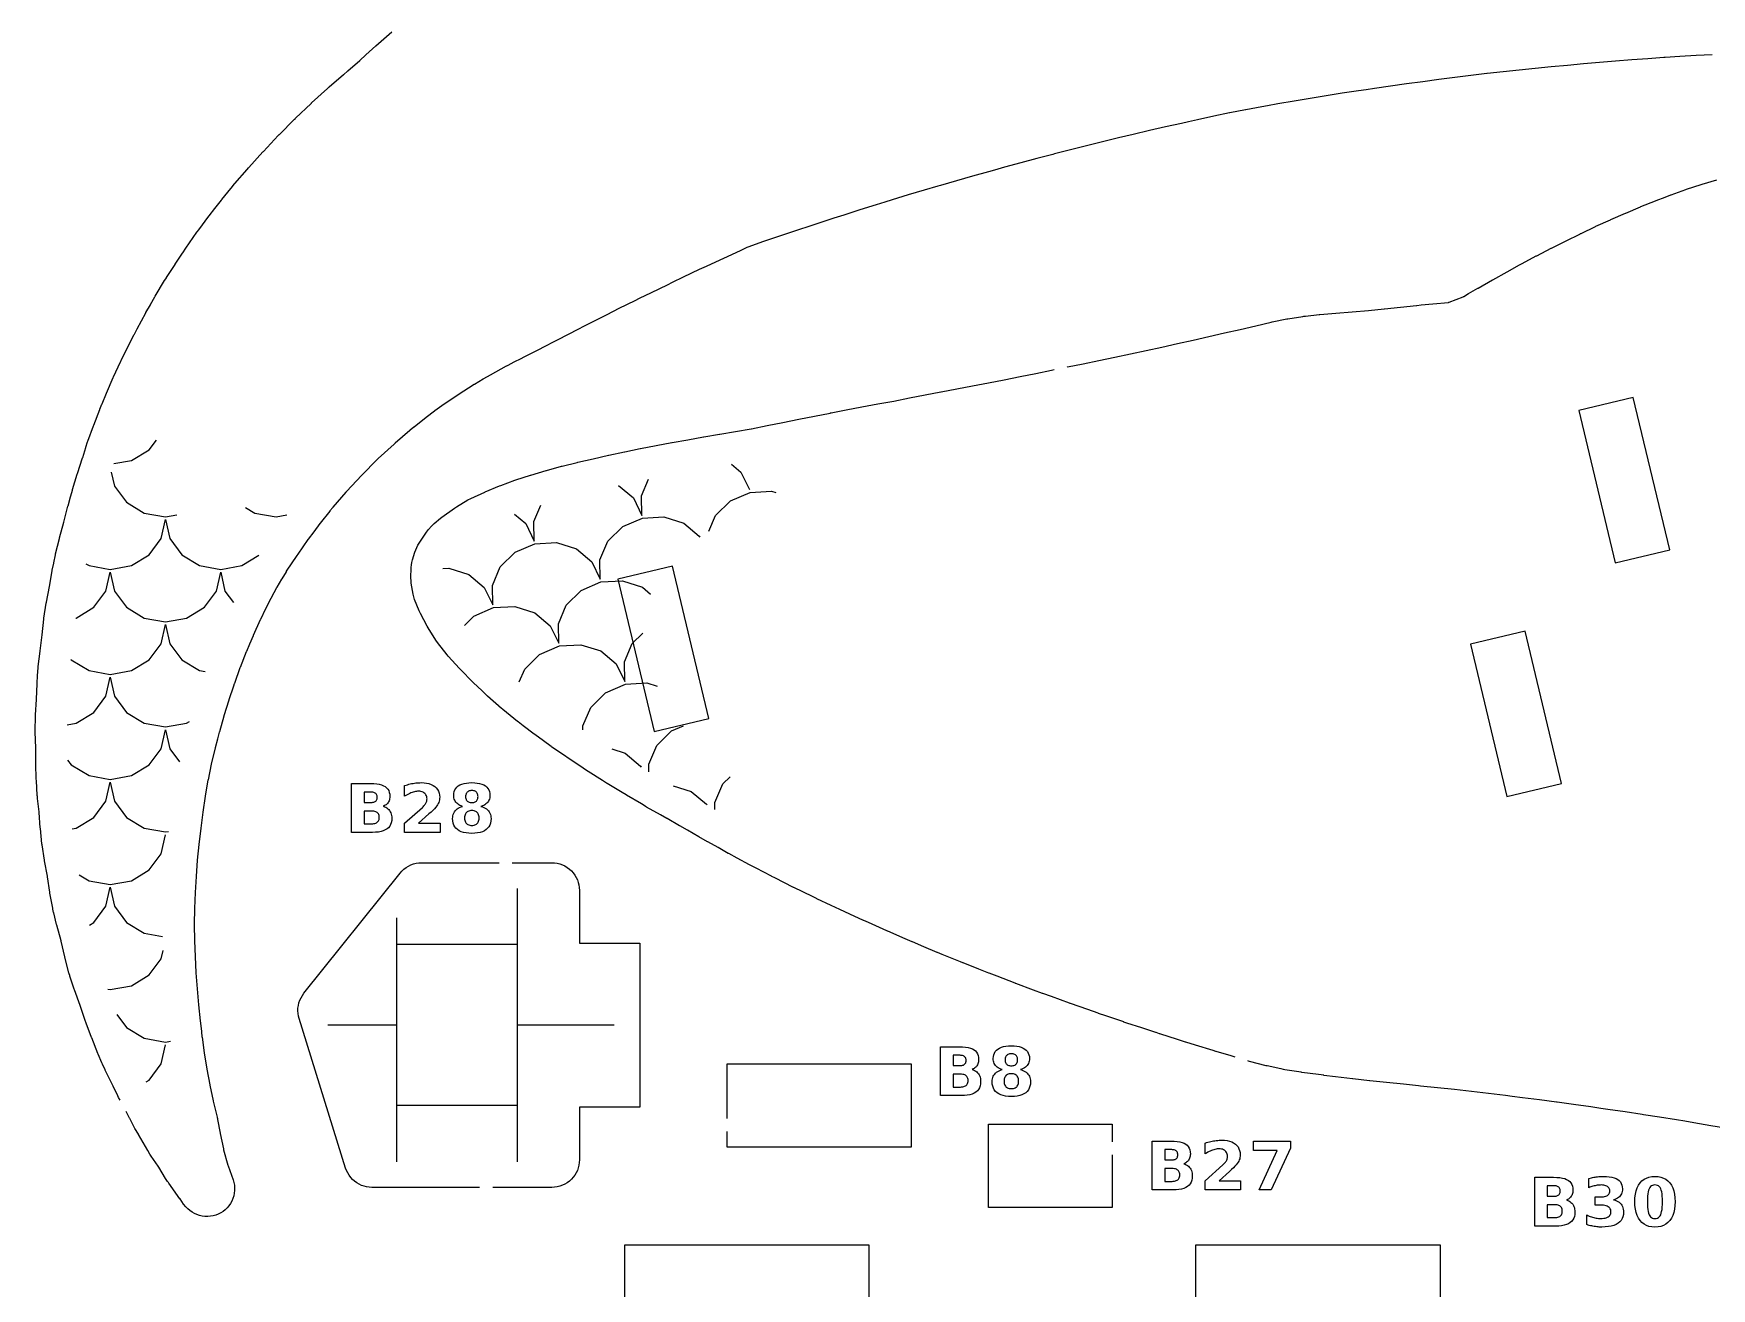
# Model space of a CAD drawing. Header units: millimetres. Extents: x 8 to 297, y 5 to 291.
# Drawn here: x 8.9 to 92.4, y 84.9 to 147.3 of the extents above; entities that cross this region are included whole.
import ezdxf

# ---------------------------------------------------------------- set-up
doc = ezdxf.new("R2010")
doc.units = ezdxf.units.MM
for name, color, linetype in [('CUT', 1, 'CONTINUOUS'), ('ENGRAVE', 5, 'CONTINUOUS'), ('SCORE', 7, 'CONTINUOUS')]:
    doc.layers.add(name, color=color, linetype=linetype)

msp = doc.modelspace()

# ---------------------------------------------------------------- linework, layer by layer
at = {"layer": 'CUT', "color": 1}
for points in [[(13.2284, 94.2706), (13.1568, 94.3962), (13.1132, 94.4792), (12.8807, 94.9629), (12.4886, 95.7629), (12.4844, 95.7716), (12.3469, 96.0572), (12.3179, 96.122), (12.1356, 96.5587), (12.1249, 96.5851), (11.8184, 97.3659), (11.8129, 97.3801), (11.5388, 98.1027), (11.5209, 98.1526), (11.5145, 98.1717), (11.241, 98.9706), (11.2378, 98.9797), (10.957, 99.7596), (10.9459, 99.7915), (10.7348, 100.4281), (10.7227, 100.4663), (10.6962, 100.555), (10.6823, 100.6051), (10.4858, 101.3697), (10.4797, 101.3944), (10.2954, 102.1724), (10.2908, 102.1907), (10.0813, 102.9672), (10.0741, 102.9953), (9.9303, 103.5785), (9.924, 103.6053), (9.8894, 103.7591), (9.8788, 103.8111), (9.7407, 104.5637), (9.7327, 104.6121), (9.6214, 105.3757), (9.6174, 105.3996), (9.4745, 106.1658), (9.4671, 106.2093), (9.3525, 106.9604), (9.3447, 107.0205), (9.2647, 107.7727), (9.261, 107.8137), (9.203, 108.5815), (9.2009, 108.6044), (9.1261, 109.2642), (9.1248, 109.2757), (9.1154, 109.3662), (9.1108, 109.4214), (9.0637, 110.1693), (9.0614, 110.2244), (9.0448, 110.9965), (9.0447, 111.0005), (9.03, 111.795), (9.0115, 112.5717), (9.0114, 112.628), (9.025, 113.3728), (9.0275, 113.4332), (9.0759, 114.1935), (9.0768, 114.2136), (9.1004, 114.9796), (9.1028, 115.0277), (9.125, 115.3605), (9.1253, 115.3646), (9.1543, 115.7785), (9.1594, 115.835), (9.2459, 116.6018), (9.2476, 116.6158), (9.3451, 117.4057), (9.3458, 117.4119), (9.4331, 118.1828), (9.4403, 118.2369), (9.5568, 118.9898), (9.5647, 119.0356), (9.7121, 119.8089), (9.7138, 119.8181), (9.8502, 120.5981), (9.856, 120.6294), (9.9258, 120.979), (9.9272, 120.9863), (10.0095, 121.3872), (10.023, 121.446), (10.2159, 122.2095), (10.2208, 122.2283), (10.4319, 123.015), (10.4339, 123.0229), (10.6326, 123.8049), (10.6402, 123.8336), (10.7268, 124.1453), (10.7288, 124.1523), (10.8585, 124.6096), (10.8653, 124.6326), (11.1004, 125.4079), (11.1097, 125.4372), (11.3666, 126.219), (11.3691, 126.2269), (11.5271, 126.7304), (11.53, 126.7396), (11.6148, 127.0033), (11.6289, 127.0447), (11.9021, 127.8073), (11.9163, 127.8452), (12.2216, 128.6225), (12.2257, 128.6329), (12.3269, 128.8844), (12.3344, 128.9026), (12.5537, 129.4251), (12.5572, 129.4334), (12.8914, 130.2147), (12.9052, 130.2459), (13.1304, 130.7375), (13.1334, 130.7438), (13.2597, 131.0158), (13.2757, 131.0491), (13.664, 131.8277), (13.6701, 131.8399), (13.9296, 132.3473), (13.9374, 132.3622), (14.0793, 132.6314), (14.0834, 132.639), (14.5037, 133.4238), (14.5172, 133.4483), (14.7329, 133.8314), (14.7366, 133.8381), (14.9565, 134.2235), (14.9734, 134.2523), (15.4438, 135.031), (15.4538, 135.0474), (15.5309, 135.1709), (15.5427, 135.1895), (15.9604, 135.8352), (15.9681, 135.8469), (16.333, 136.3982), (16.3426, 136.4125), (16.4947, 136.636), (16.5037, 136.6491), (17.05, 137.4315), (17.0672, 137.4555), (17.1372, 137.5512), (17.1421, 137.5579), (17.6435, 138.2345), (17.6596, 138.2558), (17.9382, 138.6165), (17.9434, 138.6232), (18.267, 139.0366), (18.2831, 139.0568), (18.7392, 139.6169), (18.7448, 139.6238), (18.9197, 139.8357), (18.9411, 139.8609), (19.5406, 140.5518), (19.5465, 140.5586), (19.6216, 140.644), (19.632, 140.6557), (20.3343, 141.4355), (20.3557, 141.4586), (21.0964, 142.2431), (21.1133, 142.2607), (21.1432, 142.2912), (21.1501, 142.2982), (21.8922, 143.045), (21.9089, 143.0615), (21.9444, 143.096), (21.9515, 143.1028), (22.7284, 143.8468), (22.7449, 143.8623), (22.7457, 143.863), (22.7528, 143.8696), (23.5382, 144.5861), (23.5622, 144.6075), (23.6142, 144.6526), (23.6239, 144.661), (24.3454, 145.2761), (24.3559, 145.2853), (24.5442, 145.4533), (24.5504, 145.4588), (25.1463, 145.9843), (25.4494, 146.2558), (25.9465, 146.7014), (25.9538, 146.7078), (26.348, 147.0561), (26.7469, 147.4087)], [(92.4062, 146.2626), (91.6075, 146.2201), (90.809, 146.1735), (90.0672, 146.1252), (90.0086, 146.1213), (89.2078, 146.0648), (88.4081, 146.0053), (87.6084, 145.9428), (86.8091, 145.8773), (86.0097, 145.8084), (85.2093, 145.7356), (84.4096, 145.6598), (83.6098, 145.5811), (82.8103, 145.4995), (82.0121, 145.4147), (81.2187, 145.3256), (81.2052, 145.3241), (80.4116, 145.2288), (79.6118, 145.1296), (78.812, 145.0274), (78.0123, 144.9222), (77.2128, 144.814), (76.4137, 144.7026), (75.6131, 144.587), (75.1995, 144.5258), (74.8133, 144.4687), (74.0143, 144.3477), (73.2157, 144.223), (72.4164, 144.0933), (71.6156, 143.958), (70.8157, 143.819), (70.2945, 143.7262), (70.0154, 143.6765), (69.2195, 143.532), (69.2087, 143.5299), (68.4188, 143.3718), (68.4116, 143.3703), (67.6181, 143.2015), (66.8188, 143.0283), (66.36, 142.9268), (66.0184, 142.8511), (65.2189, 142.6711), (64.4192, 142.488), (63.6194, 142.3018), (62.8815, 142.1271), (62.8204, 142.1126), (62.0225, 141.9194), (61.2209, 141.7192), (60.4227, 141.5162), (59.6995, 141.3275), (59.6203, 141.3068), (58.8216, 141.0962), (58.0219, 140.8822), (57.2218, 140.6647), (56.7241, 140.5278), (56.4222, 140.4445), (55.6231, 140.2213), (54.8227, 139.9938), (54.0238, 139.7639), (53.9035, 139.7287), (53.2225, 139.5266), (52.4263, 139.2888), (51.6241, 139.0429), (51.2552, 138.9285), (50.8244, 138.7946), (50.0251, 138.5433), (49.2245, 138.2882), (48.7286, 138.1287), (48.4237, 138.0305), (47.6265, 137.7726), (46.8235, 137.5082), (46.2804, 137.3293), (46.0295, 137.246), (45.229, 136.972), (45.2206, 136.969), (44.4515, 136.6931), (44.4056, 136.6745), (44.0957, 136.534), (43.6318, 136.3192), (42.836, 135.9511), (42.3726, 135.7327), (42.3701, 135.7315), (42.035, 135.5744), (41.2362, 135.1951), (40.6939, 134.9331), (40.6911, 134.9317), (40.4345, 134.8085), (39.6371, 134.4225), (39.0507, 134.1335), (39.0475, 134.1319), (38.8347, 134.0277), (38.0381, 133.6349), (37.4398, 133.3338), (37.4362, 133.332), (37.2359, 133.232), (36.4388, 132.8301), (35.8638, 132.5343), (35.8597, 132.5322), (35.6394, 132.4198), (34.8388, 132.0026), (34.83, 131.998), (34.3126, 131.7333), (34.0342, 131.5908), (33.2394, 131.1838), (33.2284, 131.1782), (32.7427, 130.9352), (32.7348, 130.9311), (32.4436, 130.7801), (32.4276, 130.7715), (31.6413, 130.3336), (31.6328, 130.3288), (31.3018, 130.1375), (31.2942, 130.1331), (30.8483, 129.8668), (30.8309, 129.856), (30.0464, 129.3511), (30.0361, 129.3444), (30.0267, 129.338), (29.2531, 128.8172), (29.2334, 128.8034), (28.8794, 128.5443), (28.8676, 128.5355), (28.451, 128.215), (27.8504, 127.7439), (27.8439, 127.7387), (27.6556, 127.5867), (27.6407, 127.5743), (26.9115, 126.9466), (26.9045, 126.9404), (26.8534, 126.8951), (26.0583, 126.1794), (26.0441, 126.1662), (26.0314, 126.154), (26.0165, 126.1392), (25.2583, 125.3604), (25.2399, 125.3413), (24.5069, 124.5574), (24.4928, 124.5418), (24.4596, 124.5037), (23.815, 123.7548), (23.8094, 123.7481), (23.6628, 123.5728), (23.6536, 123.5615), (23.1768, 122.9629), (23.1634, 122.9455), (22.8639, 122.5405), (22.8562, 122.5302), (22.5818, 122.1663), (22.5668, 122.1455), (22.064, 121.4176), (22.0264, 121.3624), (21.4962, 120.5699), (21.4828, 120.5489), (21.2682, 120.198), (21.2608, 120.1855), (21.0228, 119.7749), (21.0104, 119.7524), (20.6012, 118.9726), (20.5944, 118.9593), (20.4678, 118.7031), (20.4666, 118.7005), (20.2075, 118.1789), (20.1971, 118.1568), (19.8483, 117.3784), (19.8413, 117.3622), (19.6722, 116.9534), (19.666, 116.9388), (19.5125, 116.5798), (19.5056, 116.5631), (19.1987, 115.7827), (19.1919, 115.7645), (18.9126, 114.9821), (18.908, 114.969), (18.8735, 114.8648), (18.8685, 114.8501), (18.6394, 114.185), (18.6339, 114.1681), (18.39, 113.3871), (18.385, 113.3702), (18.1654, 112.5883), (18.1613, 112.573), (18.0745, 112.2301), (18.0706, 112.2151), (17.9574, 111.7888), (17.9538, 111.7744), (17.7665, 110.9932), (17.7622, 110.9741), (17.6015, 110.195), (17.5981, 110.1769), (17.4614, 109.3961), (17.4588, 109.38), (17.343, 108.5957), (17.3414, 108.5838), (17.2752, 108.0647), (17.2734, 108.0515), (17.2383, 107.7965), (17.2368, 107.7845), (17.1444, 106.9989), (17.1429, 106.9852), (17.0684, 106.2), (17.0673, 106.1874), (17.0088, 105.3998), (17.0082, 105.3902), (16.9621, 104.6005), (16.9616, 104.5918), (16.9268, 103.8028), (16.9264, 103.7919), (16.9059, 103.0156), (16.9059, 102.9843), (16.9251, 102.2078), (16.9254, 102.1972), (16.9586, 101.4079), (16.959, 101.3994), (17.0031, 100.611), (17.0039, 100.5989), (17.0637, 99.8102), (17.0643, 99.8021), (17.1348, 99.0109), (17.1355, 99.0033), (17.2159, 98.2135), (17.2736, 97.6907), (17.2755, 97.6722), (17.2995, 97.423), (17.3029, 97.3949), (17.4139, 96.6189), (17.4162, 96.6042), (17.5482, 95.8185), (17.5501, 95.8077), (17.697, 95.0206), (17.6994, 95.0084), (17.8623, 94.2243), (17.8659, 94.2082), (18.0506, 93.4255), (18.0546, 93.408), (18.0678, 93.3485), (18.0783, 93.2966), (18.1998, 92.6238), (18.2035, 92.6052), (18.3664, 91.8393), (18.3768, 91.7975), (18.5948, 91.0394), (18.6053, 91.0064), (18.8503, 90.3063), (18.8883, 90.1774), (18.9138, 90.0436), (18.9259, 89.9079), (18.9245, 89.7716), (18.9096, 89.6362), (18.8814, 89.5029), (18.8401, 89.3731), (18.7862, 89.248), (18.7202, 89.1288), (18.6427, 89.0168), (18.5545, 88.9129), (18.4565, 88.8183), (18.3496, 88.7339), (18.2349, 88.6604), (18.1134, 88.5987), (17.9864, 88.5493), (17.8552, 88.5127), (17.721, 88.4893), (17.5852, 88.4792), (17.449, 88.4827), (17.3138, 88.4996), (17.1809, 88.5298), (17.0517, 88.573), (16.9274, 88.6287), (16.8093, 88.6965), (16.6984, 88.7757), (16.5959, 88.8654), (16.504, 88.9635), (16.3889, 89.0994), (16.298, 89.2198), (16.2104, 89.3507), (16.2011, 89.3641), (15.6486, 90.1435), (15.6315, 90.1665), (15.5923, 90.2167), (15.4931, 90.3624), (15.1555, 90.9366), (15.127, 90.9806), (14.7722, 91.4804), (14.7062, 91.583), (14.603, 91.7607), (14.601, 91.7641), (14.1443, 92.5561), (14.1376, 92.5675), (13.965, 92.8524), (13.9079, 92.9569), (13.711, 93.3586), (13.7035, 93.3734), (13.534, 93.697)], [(60.3257, 130.732), (60.3408, 130.7351), (61.1253, 130.8948), (61.9106, 131.0553), (62.6959, 131.2181), (63.4775, 131.3847), (64.2568, 131.5548), (65.0384, 131.7262), (65.8197, 131.8985), (66.6009, 132.0721), (67.3822, 132.2471), (68.1614, 132.4242), (68.9431, 132.6033), (69.7217, 132.786), (70.4721, 132.9664), (70.5228, 132.9776), (71.2577, 133.1244), (71.3133, 133.1342), (72.0538, 133.2499), (72.1092, 133.2574), (72.1761, 133.265), (72.1785, 133.2653), (72.8659, 133.3421), (72.9047, 133.3459), (73.6919, 133.4107), (73.6942, 133.4109), (74.5035, 133.4761), (75.3106, 133.5458), (76.105, 133.621), (76.1127, 133.6218), (76.911, 133.7076), (77.7076, 133.7941), (77.7168, 133.7951), (77.9295, 133.8167), (78.5106, 133.8752), (78.5212, 133.8762), (79.2895, 133.9474), (79.3103, 133.9503), (79.3304, 133.957), (80.0283, 134.2264), (80.0479, 134.2349), (80.0668, 134.245), (80.2993, 134.3805), (80.7571, 134.6481), (80.7737, 134.6576), (81.4866, 135.0606), (81.4948, 135.0653), (82.2163, 135.4665), (82.2177, 135.4672), (82.8343, 135.8091), (82.9347, 135.8649), (82.953, 135.8749), (83.6647, 136.2559), (83.6835, 136.2658), (84.4006, 136.6353), (84.4141, 136.6421), (85.1408, 137.0062), (85.144, 137.0078), (85.8264, 137.3473), (85.8676, 137.3679), (85.8887, 137.3782), (86.6053, 137.7198), (86.6305, 137.7315), (87.3545, 138.0584), (87.3683, 138.0646), (88.1014, 138.3857), (88.1118, 138.3902), (88.8416, 138.7025), (88.8661, 138.7127), (89.5867, 139.0043), (89.6246, 139.019), (90.0808, 139.1876), (90.3588, 139.2906), (90.3663, 139.2933), (91.1055, 139.5619), (91.1355, 139.5724), (91.8606, 139.8165), (91.9073, 139.8313), (92.6439, 140.0496)], [(68.6909, 96.4032), (68.4883, 96.4639), (68.4856, 96.4647), (67.7361, 96.691), (67.7292, 96.6931), (67.5995, 96.733), (66.7117, 97.0057), (66.2313, 97.1537), (66.2227, 97.1564), (65.8242, 97.2821), (65.8216, 97.2829), (64.9349, 97.5646), (64.9305, 97.566), (64.7518, 97.6234), (64.7441, 97.6259), (64.0409, 97.8567), (64.039, 97.8573), (63.3033, 98.1), (63.295, 98.1028), (63.1484, 98.1522), (63.1437, 98.1538), (62.2519, 98.4581), (62.2488, 98.4591), (61.8853, 98.5841), (61.8768, 98.5871), (61.3536, 98.771), (61.3515, 98.7717), (60.4946, 99.0745), (60.4856, 99.0778), (60.4527, 99.0896), (59.5531, 99.4134), (59.1217, 99.5692), (59.1122, 99.5726), (58.6526, 99.7425), (58.6512, 99.743), (57.7715, 100.0693), (57.7615, 100.073), (57.7507, 100.0771), (57.7466, 100.0787), (56.8426, 100.4257), (56.4506, 100.5764), (56.4397, 100.5806), (55.9351, 100.7797), (55.1522, 101.0888), (55.1405, 101.0935), (55.028, 101.1391), (55.0239, 101.1408), (54.115, 101.513), (54.1131, 101.5138), (53.8827, 101.6086), (53.871, 101.6134), (53.1991, 101.8973), (52.6387, 102.1339), (52.6261, 102.1393), (52.2823, 102.2887), (51.4162, 102.6645), (51.4028, 102.6704), (51.363, 102.6882), (50.4436, 103.097), (50.2124, 103.1999), (50.1993, 103.2058), (49.52, 103.517), (49.0328, 103.7405), (49.0183, 103.7473), (48.5939, 103.9482), (47.8775, 104.2876), (47.863, 104.2945), (47.6648, 104.3913), (46.7411, 104.8427), (46.7254, 104.8505), (45.7964, 105.3197), (45.6406, 105.3979), (45.6228, 105.407), (44.8566, 105.8066), (44.5574, 105.9617), (44.5384, 105.9717), (43.9134, 106.3086), (43.4983, 106.5312), (43.478, 106.5424), (42.9656, 106.8287), (42.4646, 107.1069), (42.443, 107.1191), (42.0127, 107.3686), (41.4463, 107.6944), (41.4447, 107.6953), (41.0648, 107.9145), (41.0581, 107.9183), (40.4295, 108.2706), (40.4205, 108.2757), (40.1076, 108.4543), (39.4145, 108.8445), (39.3892, 108.8591), (39.1544, 108.998), (38.4174, 109.4288), (38.3906, 109.4448), (38.1949, 109.5654), (37.447, 110.0193), (37.4185, 110.0371), (37.2294, 110.1584), (36.5036, 110.6163), (36.4734, 110.636), (36.257, 110.7808), (35.5887, 111.2201), (35.5566, 111.2419), (35.2762, 111.4381), (34.7038, 111.831), (34.6697, 111.8552), (34.2853, 112.1371), (33.8507, 112.4495), (33.8145, 112.4764), (33.2828, 112.8865), (33.0319, 113.0762), (32.9937, 113.1062), (32.2721, 113.6943), (32.2669, 113.6985), (32.2541, 113.7087), (32.2061, 113.7488), (31.509, 114.3596), (31.471, 114.3942), (31.2168, 114.6348), (30.8087, 115.0159), (30.7709, 115.0526), (30.1517, 115.6781), (30.1026, 115.7304), (29.5491, 116.3529), (29.4974, 116.4148), (29.0154, 117.0277), (28.9352, 117.1414), (28.5451, 117.7604), (28.4972, 117.8428), (28.1636, 118.4668), (28.0976, 118.6098), (27.8783, 119.1697), (27.8343, 119.3017), (27.804, 119.4376), (27.7129, 119.975), (27.6972, 120.1056), (27.6943, 120.2371), (27.7079, 120.7587), (27.7171, 120.8849), (27.7383, 121.0114), (27.7707, 121.1337), (27.8942, 121.5245), (27.9392, 121.646), (27.9853, 121.7542), (28.0406, 121.8687), (28.1063, 121.9775), (28.4631, 122.5097), (28.5734, 122.6525), (28.716, 122.8133), (28.8569, 122.9504), (29.1608, 123.2055), (29.2349, 123.2634), (29.8531, 123.7122), (29.9553, 123.7795), (30.5303, 124.1214), (30.6664, 124.1921), (31.3675, 124.5067), (31.3886, 124.5159), (32.0923, 124.8172), (32.1619, 124.8447), (32.8613, 125.0989), (32.9128, 125.1165), (33.6426, 125.3486), (33.6643, 125.3553), (34.4116, 125.5791), (34.4328, 125.5853), (35.1752, 125.7943), (35.214, 125.8046), (35.9589, 125.9904), (35.9864, 125.997), (36.7539, 126.1713), (37.5274, 126.3473), (37.5407, 126.3503), (38.3075, 126.5166), (38.3263, 126.5206), (39.0936, 126.6755), (39.1116, 126.679), (39.8878, 126.8247), (39.8932, 126.8257), (40.6769, 126.9695), (40.6805, 126.9701), (41.4673, 127.1123), (42.2511, 127.254), (42.261, 127.2557), (43.0417, 127.3908), (43.0512, 127.3924), (43.8336, 127.522), (43.8412, 127.5234), (44.6174, 127.662), (44.6324, 127.6649), (45.4039, 127.8226), (45.413, 127.8244), (46.1918, 127.978), (46.1969, 127.979), (46.9855, 128.1313), (47.7637, 128.2881), (47.7662, 128.2885), (48.547, 128.4443), (48.5537, 128.4456), (48.5882, 128.4523), (49.3344, 128.5967), (49.3393, 128.5976), (50.1221, 128.746), (50.126, 128.7467), (50.9119, 128.8933), (51.7035, 129.0404), (52.4857, 129.1917), (53.2697, 129.3445), (53.2716, 129.3449), (54.056, 129.4966), (54.0578, 129.497), (54.844, 129.648), (55.6304, 129.7983), (56.4191, 129.9486), (57.2057, 130.1016), (57.9887, 130.2582), (58.7715, 130.4168), (59.5562, 130.5758), (59.6887, 130.6027)], [(31.1091, 89.925), (25.7552, 89.925), (25.623, 89.9315), (25.4902, 89.951), (25.36, 89.9835), (25.2336, 90.0284), (25.1121, 90.0855), (24.9968, 90.1542), (24.8887, 90.2337), (24.7889, 90.3234), (24.6984, 90.4224), (24.6179, 90.5298), (24.5482, 90.6445), (24.4901, 90.7655), (24.4446, 90.8898), (22.1329, 98.3203), (22.0998, 98.4484), (22.0791, 98.581), (22.0714, 98.715), (22.0767, 98.8491), (22.0952, 98.982), (22.1265, 99.1125), (22.1703, 99.2394), (22.2264, 99.3613), (22.294, 99.4772), (22.3716, 99.5845), (27.1523, 105.5604), (27.2417, 105.6615), (27.3422, 105.7544), (27.4514, 105.837), (27.5682, 105.9082), (27.6915, 105.9675), (27.8202, 106.0142), (27.9528, 106.0479), (28.0881, 106.0683), (28.2229, 106.075), (32.0772, 106.075)], [(32.7272, 106.075), (34.7018, 106.075), (34.8348, 106.0685), (34.9683, 106.0487), (35.0992, 106.0159), (35.2262, 105.9704), (35.3482, 105.9127), (35.464, 105.8433), (35.5723, 105.763), (35.6723, 105.6723), (35.763, 105.5723), (35.8433, 105.464), (35.9127, 105.3482), (35.9704, 105.2262), (36.0159, 105.0992), (36.0487, 104.9683), (36.0685, 104.8348), (36.075, 104.7018), (36.075, 102.075), (39.075, 102.075), (39.075, 93.925), (36.075, 93.925), (36.075, 91.2982), (36.0685, 91.1652), (36.0487, 91.0317), (36.0159, 90.9008), (35.9704, 90.7738), (35.9127, 90.6518), (35.8433, 90.536), (35.763, 90.4277), (35.6723, 90.3277), (35.5723, 90.237), (35.464, 90.1567), (35.3482, 90.0873), (35.2262, 90.0296), (35.0992, 89.9841), (34.9683, 89.9513), (34.8348, 89.9315), (34.7018, 89.925), (31.7591, 89.925)], [(43.425, 93.35), (43.425, 96.075), (52.575, 96.075), (52.575, 91.925), (43.425, 91.925), (43.425, 92.7)], [(93.0696, 92.8711), (92.3503, 92.9964), (91.4977, 93.1394), (91.0587, 93.2128), (90.6363, 93.2833), (89.7869, 93.418), (88.999, 93.5429), (88.9275, 93.5542), (88.0795, 93.681), (87.2228, 93.8089), (86.877, 93.8582), (86.374, 93.9303), (85.5205, 94.0503), (84.7001, 94.1598), (84.6977, 94.1601), (84.6742, 94.1633), (83.8229, 94.2767), (82.975, 94.3853), (82.4655, 94.448), (82.4623, 94.4484), (82.1277, 94.4904), (81.2809, 94.5928), (80.4363, 94.6908), (80.1671, 94.7212), (80.164, 94.7215), (79.5897, 94.7877), (78.7445, 94.881), (77.9043, 94.9687), (77.8039, 94.9791), (77.8023, 94.9793), (77.0597, 95.0567), (76.2166, 95.142), (75.39, 95.2225), (75.3626, 95.2255), (74.532, 95.3237), (74.5258, 95.3245), (73.6811, 95.4284), (73.1005, 95.4996), (73.0914, 95.5008), (72.8349, 95.534), (72.8309, 95.5345), (72.0012, 95.6446), (71.9635, 95.6502), (71.1499, 95.7817), (71.0988, 95.791), (70.9777, 95.8155), (70.9617, 95.8188), (70.2818, 95.9647), (70.2263, 95.9779), (69.3951, 96.1937), (69.3537, 96.2051), (69.3136, 96.2169)], [(62.575, 91.55), (62.575, 88.925), (56.425, 88.925), (56.425, 93.075), (62.575, 93.075), (62.575, 92.2)], [(8.925, 83.15), (8.925, 84.075), (38.325, 84.075), (38.325, 87.075), (50.475, 87.075), (50.475, 84.075), (66.725, 84.075), (66.725, 87.075), (78.875, 87.075), (78.875, 84.075), (95.125, 84.075), (95.125, 87.075), (107.275, 87.075), (107.275, 84.075), (123.525, 84.075), (123.525, 87.075), (135.675, 87.075), (135.675, 84.075), (165.075, 84.075), (165.075, 80.4)]]:
    msp.add_lwpolyline(points, dxfattribs=at)
for points in [[(87.585, 120.988), (90.2987, 121.6363), (88.4884, 129.2131), (85.7748, 128.5648), (87.585, 120.988)], [(42.5071, 113.2532), (40.6969, 120.83), (37.9832, 120.1817), (39.7935, 112.6049), (42.5071, 113.2532)], [(82.2057, 109.372), (84.9193, 110.0203), (83.1091, 117.5971), (80.3955, 116.9487), (82.2057, 109.372)]]:
    msp.add_lwpolyline(points, close=True, dxfattribs=at)
at = {"layer": 'ENGRAVE', "color": 5}
for points in [[(26.5483, 108.7618), (26.5928, 108.7175), (26.6322, 108.6676), (26.666, 108.613), (26.6937, 108.5544), (26.7152, 108.4918), (26.7306, 108.4253), (26.7398, 108.3548), (26.7429, 108.2803), (26.7363, 108.168), (26.7164, 108.0658), (26.6834, 107.9735), (26.6372, 107.8911), (26.5778, 107.8187), (26.5052, 107.7562), (26.4191, 107.7035), (26.3193, 107.6603), (26.2057, 107.6268), (26.0784, 107.6028), (25.9374, 107.5884), (25.7826, 107.5836), (24.7425, 107.5836), (24.7425, 110.0137), (25.6833, 110.0137), (25.8443, 110.0094), (25.9897, 109.9967), (26.1197, 109.9754), (26.2341, 109.9457), (26.3331, 109.9074), (26.4165, 109.8607), (26.4859, 109.8046), (26.5427, 109.7382), (26.5868, 109.6617), (26.6183, 109.5749), (26.6373, 109.478), (26.6436, 109.3708), (26.6413, 109.3131), (26.6343, 109.2584), (26.6228, 109.2066), (26.6067, 109.1577), (26.5859, 109.1118), (26.5606, 109.0688), (26.5308, 109.0291), (26.4969, 108.993), (26.4588, 108.9604), (26.4166, 108.9314), (26.3702, 108.906), (26.3197, 108.8841), (26.3844, 108.8618), (26.4441, 108.834), (26.4987, 108.8007), (26.5483, 108.7618)], [(25.846, 109.0892), (25.8815, 109.1018), (25.913, 109.1181), (25.9404, 109.138), (25.9638, 109.1614), (25.9829, 109.1883), (25.9978, 109.2186), (26.0084, 109.2523), (26.0148, 109.2895), (26.0169, 109.3301), (26.0148, 109.3702), (26.0084, 109.407), (25.9978, 109.4405), (25.9829, 109.4708), (25.9638, 109.4977), (25.9404, 109.5213), (25.913, 109.5414), (25.8815, 109.5579), (25.846, 109.5707), (25.8066, 109.5799), (25.7632, 109.5854), (25.7158, 109.5872), (25.3692, 109.5872), (25.3692, 109.0729), (25.7158, 109.0729), (25.7632, 109.0747), (25.8066, 109.0801), (25.846, 109.0892)], [(29.1402, 107.5836), (27.3742, 107.5836), (27.3742, 108.0443), (28.2613, 108.8271), (28.2992, 108.8628), (28.3336, 108.8982), (28.3646, 108.9333), (28.3922, 108.9682), (28.4164, 109.0028), (28.4371, 109.0371), (28.4545, 109.0715), (28.4687, 109.1064), (28.4798, 109.1417), (28.4877, 109.1774), (28.4924, 109.2136), (28.494, 109.2503), (28.4908, 109.3054), (28.4813, 109.3568), (28.4653, 109.4045), (28.443, 109.4485), (28.4143, 109.4888), (28.3793, 109.5254), (28.3389, 109.5572), (28.2944, 109.5832), (28.2456, 109.6035), (28.1926, 109.618), (28.1355, 109.6266), (28.0741, 109.6295), (28.0245, 109.6278), (27.9734, 109.6226), (27.9207, 109.6139), (27.8665, 109.6017), (27.8107, 109.586), (27.7535, 109.5669), (27.6947, 109.5443), (27.6346, 109.5183), (27.5732, 109.489), (27.5104, 109.4562), (27.4463, 109.4201), (27.3807, 109.3805), (27.3807, 109.9144), (27.4511, 109.9368), (27.5213, 109.9573), (27.5911, 109.976), (27.6607, 109.9929), (27.73, 110.0078), (27.799, 110.021), (27.8677, 110.0322), (27.9359, 110.0413), (28.0037, 110.0484), (28.071, 110.0535), (28.1379, 110.0566), (28.2043, 110.0576), (28.3443, 110.0523), (28.4735, 110.0363), (28.5919, 110.0096), (28.6995, 109.9722), (28.7962, 109.9242), (28.8822, 109.8655), (28.9561, 109.7973), (29.0165, 109.7207), (29.0635, 109.6356), (29.0971, 109.5422), (29.1172, 109.4403), (29.1239, 109.3301), (29.1211, 109.2646), (29.1125, 109.2007), (29.0983, 109.1382), (29.0783, 109.0772), (29.0527, 109.0178), (29.0214, 108.9598), (28.9809, 108.8993), (28.9279, 108.8324), (28.8623, 108.759), (28.7841, 108.6791), (28.6934, 108.5928), (28.5901, 108.5), (28.0708, 108.0443), (29.1402, 108.0443), (29.1402, 107.5836)], [(30.0723, 108.9622), (30.0197, 108.9984), (29.9732, 109.0385), (29.9327, 109.0827), (29.8984, 109.1307), (29.8703, 109.1825), (29.8485, 109.2381), (29.8329, 109.2975), (29.8235, 109.3607), (29.8204, 109.4277), (29.8268, 109.5262), (29.8459, 109.6165), (29.8778, 109.6987), (29.9224, 109.7728), (29.9798, 109.8387), (30.0499, 109.8965), (30.1323, 109.9457), (30.2267, 109.986), (30.3331, 110.0173), (30.4514, 110.0397), (30.5816, 110.0531), (30.7237, 110.0576), (30.8649, 110.0531), (30.9943, 110.0398), (31.1119, 110.0175), (31.2178, 109.9864), (31.3119, 109.9463), (31.3943, 109.8973), (31.4644, 109.8397), (31.5218, 109.7739), (31.5664, 109.6997), (31.5983, 109.6173), (31.6174, 109.5267), (31.6238, 109.4277), (31.6206, 109.3607), (31.6112, 109.2975), (31.5955, 109.2381), (31.5735, 109.1825), (31.5452, 109.1307), (31.5107, 109.0827), (31.4699, 109.0385), (31.4232, 108.9984), (31.3705, 108.9622), (31.3117, 108.93), (31.247, 108.9018), (31.1762, 108.8776), (31.2553, 108.8524), (31.3276, 108.8225), (31.3933, 108.7879), (31.4522, 108.7485), (31.5043, 108.7043), (31.5497, 108.6554), (31.5883, 108.6019), (31.6198, 108.5439), (31.6443, 108.4815), (31.6618, 108.4145), (31.6724, 108.3431), (31.6759, 108.2672), (31.6692, 108.1517), (31.6492, 108.046), (31.6158, 107.9501), (31.5692, 107.864), (31.5091, 107.7877), (31.4358, 107.7212), (31.3493, 107.6647), (31.25, 107.6185), (31.1377, 107.5826), (31.0126, 107.557), (30.8746, 107.5416), (30.7237, 107.5364), (30.5723, 107.5416), (30.4337, 107.557), (30.3081, 107.5826), (30.1953, 107.6185), (30.0954, 107.6647), (30.0084, 107.7212), (29.9345, 107.7877), (29.8741, 107.864), (29.8271, 107.9501), (29.7935, 108.046), (29.7734, 108.1517), (29.7667, 108.2672), (29.7702, 108.3431), (29.7807, 108.4145), (29.7982, 108.4815), (29.8227, 108.5439), (29.8543, 108.6019), (29.8928, 108.6554), (29.9382, 108.7043), (29.9904, 108.7485), (30.0493, 108.7879), (30.1149, 108.8225), (30.1873, 108.8524), (30.2664, 108.8776), (30.1956, 108.9018), (30.1309, 108.93), (30.0723, 108.9622)], [(30.4218, 109.2751), (30.433, 109.2361), (30.4486, 109.2008), (30.4688, 109.1692), (30.4934, 109.1413), (30.5222, 109.1174), (30.5548, 109.0979), (30.5913, 109.0827), (30.6316, 109.0718), (30.6757, 109.0653), (30.7237, 109.0631), (30.7707, 109.0653), (30.814, 109.0718), (30.8535, 109.0827), (30.8894, 109.0979), (30.9215, 109.1174), (30.9499, 109.1413), (30.9743, 109.1692), (30.9943, 109.2008), (31.0098, 109.2361), (31.0208, 109.2751), (31.0275, 109.3178), (31.0297, 109.3642), (31.0275, 109.4107), (31.0208, 109.4533), (31.0098, 109.4922), (30.9943, 109.5274), (30.9743, 109.5588), (30.9499, 109.5864), (30.9215, 109.61), (30.8894, 109.6294), (30.8535, 109.6444), (30.814, 109.6551), (30.7707, 109.6616), (30.7237, 109.6637), (30.6757, 109.6616), (30.6316, 109.655), (30.5913, 109.6442), (30.5548, 109.629), (30.5222, 109.6095), (30.4934, 109.5856), (30.4688, 109.5577), (30.4486, 109.5263), (30.433, 109.4912), (30.4218, 109.4525), (30.4151, 109.4102), (30.4128, 109.3642), (30.4151, 109.3178), (30.4218, 109.2751)], [(25.9471, 108.0455), (25.9867, 108.0655), (26.021, 108.0898), (26.0501, 108.1187), (26.0739, 108.152), (26.0924, 108.1899), (26.1056, 108.2323), (26.1136, 108.2793), (26.1162, 108.3307), (26.1136, 108.3811), (26.1057, 108.4272), (26.0926, 108.4689), (26.0743, 108.5061), (26.0507, 108.539), (26.0218, 108.5675), (25.9877, 108.5917), (25.9482, 108.6114), (25.9034, 108.6267), (25.8533, 108.6377), (25.7978, 108.6443), (25.737, 108.6465), (25.3692, 108.6465), (25.3692, 108.0101), (25.737, 108.0101), (25.7973, 108.0123), (25.8525, 108.0189), (25.9024, 108.03), (25.9471, 108.0455)], [(30.5683, 108.6469), (30.5255, 108.6282), (30.4873, 108.6042), (30.4535, 108.5749), (30.4247, 108.5405), (30.4011, 108.5016), (30.3827, 108.4581), (30.3696, 108.4099), (30.3618, 108.3572), (30.3591, 108.2998), (30.3618, 108.2424), (30.3696, 108.1897), (30.3827, 108.1417), (30.4011, 108.0983), (30.4247, 108.0596), (30.4535, 108.0255), (30.4873, 107.9964), (30.5255, 107.9726), (30.5683, 107.9541), (30.6156, 107.9409), (30.6674, 107.933), (30.7237, 107.9303), (30.7795, 107.933), (30.8308, 107.9409), (30.8775, 107.9541), (30.9197, 107.9726), (30.9575, 107.9964), (30.9906, 108.0255), (31.019, 108.0596), (31.0422, 108.0983), (31.0602, 108.1417), (31.0731, 108.1897), (31.0808, 108.2424), (31.0834, 108.2998), (31.0808, 108.3576), (31.0731, 108.4107), (31.0602, 108.4591), (31.0422, 108.5027), (31.019, 108.5416), (30.9906, 108.5757), (30.9575, 108.6048), (30.9197, 108.6286), (30.8775, 108.6471), (30.8308, 108.6603), (30.7795, 108.6682), (30.7237, 108.6709), (30.6674, 108.6682), (30.6156, 108.6602), (30.5683, 108.6469)], [(55.7847, 95.71), (55.8342, 95.6712), (55.8787, 95.6269), (55.9181, 95.577), (55.952, 95.5224), (55.9796, 95.4638), (56.0012, 95.4012), (56.0165, 95.3347), (56.0258, 95.2641), (56.0288, 95.1896), (56.0222, 95.0774), (56.0024, 94.9751), (55.9694, 94.8828), (55.9232, 94.8004), (55.8638, 94.728), (55.7912, 94.6655), (55.7051, 94.6128), (55.6053, 94.5697), (55.4917, 94.5361), (55.3644, 94.5122), (55.2233, 94.4978), (55.0685, 94.493), (54.0285, 94.493), (54.0285, 96.923), (54.9693, 96.923), (55.1302, 96.9188), (55.2757, 96.906), (55.4057, 96.8848), (55.5201, 96.855), (55.6191, 96.8168), (55.7025, 96.77), (55.7719, 96.7139), (55.8286, 96.6476), (55.8728, 96.571), (55.9043, 96.4843), (55.9232, 96.3873), (55.9295, 96.2801), (55.9272, 96.2224), (55.9203, 96.1677), (55.9088, 96.1159), (55.8926, 96.0671), (55.8719, 96.0212), (55.8465, 95.9782), (55.8168, 95.9385), (55.7829, 95.9023), (55.7448, 95.8697), (55.7026, 95.8407), (55.6562, 95.8153), (55.6056, 95.7935), (55.6704, 95.7712), (55.7301, 95.7434), (55.7847, 95.71)], [(56.9056, 95.8716), (56.853, 95.9077), (56.8065, 95.9479), (56.766, 95.992), (56.7317, 96.04), (56.7036, 96.0918), (56.6818, 96.1475), (56.6662, 96.2069), (56.6568, 96.2701), (56.6537, 96.3371), (56.6601, 96.4355), (56.6792, 96.5259), (56.7111, 96.6081), (56.7557, 96.6821), (56.8131, 96.748), (56.8832, 96.8058), (56.9657, 96.8551), (57.0601, 96.8953), (57.1664, 96.9267), (57.2847, 96.9491), (57.4149, 96.9625), (57.557, 96.967), (57.6982, 96.9625), (57.8276, 96.9491), (57.9452, 96.9269), (58.0511, 96.8957), (58.1452, 96.8556), (58.2276, 96.8066), (58.2977, 96.7491), (58.3551, 96.6832), (58.3997, 96.6091), (58.4316, 96.5267), (58.4507, 96.436), (58.4571, 96.3371), (58.4539, 96.2701), (58.4445, 96.2069), (58.4288, 96.1475), (58.4068, 96.0918), (58.3785, 96.04), (58.344, 95.992), (58.3032, 95.9479), (58.2565, 95.9077), (58.2038, 95.8716), (58.145, 95.8394), (58.0803, 95.8112), (58.0095, 95.7869), (58.0886, 95.7618), (58.1609, 95.7319), (58.2266, 95.6972), (58.2855, 95.6578), (58.3376, 95.6137), (58.383, 95.5648), (58.4216, 95.5113), (58.4531, 95.4533), (58.4776, 95.3908), (58.4951, 95.3239), (58.5057, 95.2525), (58.5092, 95.1766), (58.5025, 95.0611), (58.4825, 94.9553), (58.4491, 94.8594), (58.4025, 94.7733), (58.3424, 94.697), (58.2691, 94.6305), (58.1826, 94.5741), (58.0833, 94.5279), (57.971, 94.492), (57.8459, 94.4663), (57.7079, 94.4509), (57.557, 94.4458), (57.4056, 94.4509), (57.267, 94.4663), (57.1414, 94.492), (57.0286, 94.5279), (56.9287, 94.5741), (56.8417, 94.6305), (56.7678, 94.697), (56.7074, 94.7733), (56.6604, 94.8594), (56.6268, 94.9553), (56.6067, 95.0611), (56.6, 95.1766), (56.6035, 95.2525), (56.614, 95.3239), (56.6315, 95.3908), (56.656, 95.4533), (56.6876, 95.5113), (56.7261, 95.5648), (56.7715, 95.6137), (56.8237, 95.6578), (56.8826, 95.6972), (56.9482, 95.7319), (57.0206, 95.7618), (57.0997, 95.7869), (57.0289, 95.8112), (56.9642, 95.8394), (56.9056, 95.8716)], [(55.0926, 95.9895), (55.132, 95.9985), (55.1675, 96.0112), (55.1989, 96.0275), (55.2264, 96.0474), (55.2498, 96.0708), (55.2689, 96.0976), (55.2838, 96.1279), (55.2944, 96.1617), (55.3008, 96.1988), (55.3029, 96.2394), (55.3008, 96.2795), (55.2944, 96.3164), (55.2838, 96.3499), (55.2689, 96.3801), (55.2498, 96.407), (55.2264, 96.4307), (55.1989, 96.4508), (55.1675, 96.4673), (55.132, 96.4801), (55.0926, 96.4893), (55.0492, 96.4947), (55.0018, 96.4966), (54.6551, 96.4966), (54.6551, 95.9823), (55.0018, 95.9823), (55.0492, 95.9841), (55.0926, 95.9895)], [(57.2551, 96.1844), (57.2663, 96.1454), (57.282, 96.1101), (57.3021, 96.0785), (57.3267, 96.0506), (57.3555, 96.0267), (57.3881, 96.0072), (57.4246, 95.992), (57.4649, 95.9812), (57.509, 95.9747), (57.557, 95.9725), (57.604, 95.9747), (57.6473, 95.9812), (57.6868, 95.992), (57.7227, 96.0072), (57.7548, 96.0267), (57.7833, 96.0506), (57.8076, 96.0785), (57.8276, 96.1101), (57.8431, 96.1454), (57.8541, 96.1844), (57.8608, 96.2272), (57.863, 96.2736), (57.8608, 96.32), (57.8541, 96.3627), (57.8431, 96.4016), (57.8276, 96.4367), (57.8076, 96.4681), (57.7833, 96.4958), (57.7548, 96.5194), (57.7227, 96.5387), (57.6868, 96.5538), (57.6473, 96.5645), (57.604, 96.5709), (57.557, 96.5731), (57.509, 96.5709), (57.4649, 96.5644), (57.4246, 96.5535), (57.3881, 96.5384), (57.3555, 96.5188), (57.3267, 96.495), (57.3021, 96.4671), (57.282, 96.4356), (57.2663, 96.4006), (57.2551, 96.3619), (57.2484, 96.3195), (57.2461, 96.2736), (57.2484, 96.2272), (57.2551, 96.1844)], [(55.1884, 94.9394), (55.2331, 94.9549), (55.2726, 94.9748), (55.307, 94.9992), (55.3361, 95.028), (55.3599, 95.0614), (55.3784, 95.0993), (55.3916, 95.1417), (55.3996, 95.1886), (55.4022, 95.2401), (55.3996, 95.2905), (55.3917, 95.3366), (55.3786, 95.3782), (55.3602, 95.4155), (55.3366, 95.4484), (55.3078, 95.4769), (55.2737, 95.501), (55.2342, 95.5207), (55.1894, 95.5361), (55.1392, 95.5471), (55.0838, 95.5536), (55.023, 95.5558), (54.6551, 95.5558), (54.6551, 94.9194), (55.023, 94.9194), (55.0833, 94.9216), (55.1384, 94.9283), (55.1884, 94.9394)], [(57.4016, 95.5562), (57.3588, 95.5376), (57.3206, 95.5136), (57.2868, 95.4842), (57.258, 95.4499), (57.2344, 95.411), (57.216, 95.3674), (57.2029, 95.3193), (57.1951, 95.2665), (57.1924, 95.2091), (57.1951, 95.1518), (57.2029, 95.0991), (57.216, 95.0511), (57.2344, 95.0077), (57.258, 94.969), (57.2868, 94.9349), (57.3206, 94.9058), (57.3588, 94.882), (57.4016, 94.8635), (57.4489, 94.8503), (57.5007, 94.8423), (57.557, 94.8397), (57.6128, 94.8423), (57.6641, 94.8503), (57.7108, 94.8635), (57.7531, 94.882), (57.7908, 94.9058), (57.8239, 94.9349), (57.8523, 94.969), (57.8755, 95.0077), (57.8935, 95.0511), (57.9064, 95.0991), (57.9141, 95.1518), (57.9167, 95.2091), (57.9141, 95.267), (57.9064, 95.3201), (57.8935, 95.3684), (57.8755, 95.4121), (57.8523, 95.4509), (57.8239, 95.485), (57.7908, 95.5141), (57.7531, 95.5379), (57.7108, 95.5564), (57.6641, 95.5697), (57.6128, 95.5776), (57.557, 95.5802), (57.5007, 95.5776), (57.4489, 95.5696), (57.4016, 95.5562)], [(66.3122, 91.017), (66.3617, 90.9782), (66.4062, 90.9339), (66.4456, 90.884), (66.4795, 90.8294), (66.5071, 90.7708), (66.5286, 90.7082), (66.544, 90.6417), (66.5532, 90.5711), (66.5563, 90.4966), (66.5497, 90.3844), (66.5299, 90.2821), (66.4969, 90.1898), (66.4507, 90.1074), (66.3913, 90.035), (66.3187, 89.9725), (66.2326, 89.9198), (66.1328, 89.8767), (66.0192, 89.8431), (65.8919, 89.8192), (65.7508, 89.8048), (65.596, 89.8), (64.556, 89.8), (64.556, 92.23), (65.4967, 92.23), (65.6577, 92.2258), (65.8032, 92.213), (65.9331, 92.1918), (66.0476, 92.162), (66.1465, 92.1238), (66.23, 92.077), (66.2994, 92.0209), (66.3561, 91.9546), (66.4003, 91.878), (66.4318, 91.7913), (66.4507, 91.6943), (66.457, 91.5871), (66.4547, 91.5294), (66.4478, 91.4747), (66.4363, 91.4229), (66.4201, 91.3741), (66.3994, 91.3282), (66.374, 91.2852), (66.3443, 91.2455), (66.3104, 91.2093), (66.2723, 91.1767), (66.2301, 91.1477), (66.1837, 91.1223), (66.1331, 91.1005), (66.1979, 91.0782), (66.2576, 91.0504), (66.3122, 91.017)], [(65.6201, 91.2965), (65.6595, 91.3055), (65.695, 91.3182), (65.7264, 91.3345), (65.7539, 91.3544), (65.7773, 91.3778), (65.7964, 91.4046), (65.8113, 91.4349), (65.8219, 91.4687), (65.8283, 91.5058), (65.8304, 91.5464), (65.8283, 91.5865), (65.8219, 91.6234), (65.8113, 91.6569), (65.7964, 91.6871), (65.7773, 91.714), (65.7539, 91.7377), (65.7264, 91.7578), (65.695, 91.7743), (65.6595, 91.7871), (65.6201, 91.7963), (65.5767, 91.8017), (65.5293, 91.8036), (65.1826, 91.8036), (65.1826, 91.2893), (65.5293, 91.2893), (65.5767, 91.2911), (65.6201, 91.2965)], [(68.9536, 89.8), (67.1877, 89.8), (67.1877, 90.2606), (68.0747, 91.0435), (68.1126, 91.0792), (68.1471, 91.1146), (68.1781, 91.1497), (68.2057, 91.1845), (68.2298, 91.2191), (68.2505, 91.2535), (68.2679, 91.2879), (68.2822, 91.3227), (68.2932, 91.358), (68.3012, 91.3938), (68.3059, 91.43), (68.3075, 91.4667), (68.3043, 91.5218), (68.2947, 91.5732), (68.2788, 91.6209), (68.2565, 91.6649), (68.2278, 91.7052), (68.1927, 91.7417), (68.1524, 91.7736), (68.1078, 91.7996), (68.0591, 91.8199), (68.0061, 91.8343), (67.9489, 91.843), (67.8876, 91.8459), (67.838, 91.8442), (67.7868, 91.8389), (67.7342, 91.8302), (67.68, 91.818), (67.6242, 91.8024), (67.5669, 91.7832), (67.5082, 91.7607), (67.4481, 91.7347), (67.3867, 91.7053), (67.3239, 91.6726), (67.2597, 91.6364), (67.1942, 91.5969), (67.1942, 92.1307), (67.2646, 92.1531), (67.3347, 92.1737), (67.4046, 92.1924), (67.4742, 92.2092), (67.5435, 92.2242), (67.6125, 92.2373), (67.6812, 92.2485), (67.7494, 92.2577), (67.8172, 92.2648), (67.8845, 92.2699), (67.9514, 92.2729), (68.0178, 92.274), (68.1578, 92.2686), (68.287, 92.2526), (68.4053, 92.2259), (68.5129, 92.1886), (68.6097, 92.1406), (68.6957, 92.0819), (68.7695, 92.0137), (68.8299, 91.937), (68.8769, 91.852), (68.9105, 91.7586), (68.9307, 91.6567), (68.9374, 91.5464), (68.9345, 91.481), (68.926, 91.417), (68.9117, 91.3546), (68.8918, 91.2936), (68.8662, 91.2341), (68.8348, 91.1761), (68.7944, 91.1157), (68.7413, 91.0487), (68.6757, 90.9753), (68.5976, 90.8955), (68.5068, 90.8091), (68.4035, 90.7163), (67.8843, 90.2606), (68.9536, 90.2606), (68.9536, 89.8)], [(71.4307, 91.8768), (70.4835, 89.8), (69.8731, 89.8), (70.7699, 91.7694), (69.5997, 91.7694), (69.5997, 92.23), (71.4307, 92.23), (71.4307, 91.8768)], [(65.7159, 90.2464), (65.7606, 90.2619), (65.8001, 90.2818), (65.8345, 90.3062), (65.8636, 90.335), (65.8874, 90.3684), (65.9059, 90.4063), (65.9191, 90.4487), (65.927, 90.4956), (65.9297, 90.5471), (65.9271, 90.5975), (65.9192, 90.6436), (65.9061, 90.6852), (65.8877, 90.7225), (65.8641, 90.7554), (65.8353, 90.7839), (65.8012, 90.808), (65.7617, 90.8277), (65.7169, 90.8431), (65.6667, 90.8541), (65.6113, 90.8606), (65.5505, 90.8628), (65.1826, 90.8628), (65.1826, 90.2264), (65.5505, 90.2264), (65.6108, 90.2286), (65.6659, 90.2353), (65.7159, 90.2464)], [(85.3887, 89.1782), (85.4332, 89.1339), (85.4726, 89.084), (85.5064, 89.0294), (85.5341, 88.9708), (85.5556, 88.9082), (85.571, 88.8417), (85.5802, 88.7711), (85.5833, 88.6966), (85.5767, 88.5844), (85.5569, 88.4821), (85.5239, 88.3898), (85.4777, 88.3074), (85.4183, 88.235), (85.3457, 88.1725), (85.2596, 88.1198), (85.1598, 88.0767), (85.0462, 88.0431), (84.9189, 88.0192), (84.7778, 88.0048), (84.623, 88), (83.583, 88), (83.583, 90.43), (84.5237, 90.43), (84.6847, 90.4258), (84.8302, 90.413), (84.9601, 90.3918), (85.0746, 90.362), (85.1735, 90.3238), (85.257, 90.277), (85.3263, 90.2209), (85.3831, 90.1546), (85.4273, 90.078), (85.4588, 89.9913), (85.4777, 89.8943), (85.484, 89.7871), (85.4817, 89.7294), (85.4748, 89.6747), (85.4633, 89.6229), (85.4471, 89.5741), (85.4264, 89.5282), (85.401, 89.4852), (85.3713, 89.4455), (85.3374, 89.4093), (85.2993, 89.3767), (85.2571, 89.3477), (85.2107, 89.3223), (85.1601, 89.3005), (85.2249, 89.2782), (85.2845, 89.2504), (85.3392, 89.217), (85.3887, 89.1782)], [(87.5824, 89.2865), (87.6545, 89.2575), (87.72, 89.2233), (87.779, 89.184), (87.8314, 89.1394), (87.8773, 89.0897), (87.9163, 89.035), (87.9483, 88.9755), (87.9731, 88.9113), (87.9908, 88.8423), (88.0015, 88.7686), (88.005, 88.6901), (87.9974, 88.5745), (87.9743, 88.4685), (87.9359, 88.3721), (87.8821, 88.2854), (87.8129, 88.2083), (87.7284, 88.1408), (87.6291, 88.0833), (87.5157, 88.0363), (87.3882, 87.9998), (87.2466, 87.9737), (87.0909, 87.958), (86.9211, 87.9528), (86.8586, 87.9536), (86.7962, 87.9561), (86.7337, 87.9603), (86.6711, 87.9662), (86.6085, 87.9737), (86.5459, 87.9829), (86.4833, 87.9938), (86.421, 88.0063), (86.3589, 88.0205), (86.2971, 88.0364), (86.2354, 88.054), (86.174, 88.0732), (86.174, 88.5566), (86.2325, 88.5285), (86.2909, 88.5028), (86.3492, 88.4795), (86.4073, 88.4586), (86.4653, 88.4401), (86.5231, 88.424), (86.5807, 88.4103), (86.638, 88.3991), (86.695, 88.3904), (86.7517, 88.3842), (86.8081, 88.3805), (86.8641, 88.3792), (86.9439, 88.3816), (87.0172, 88.3888), (87.084, 88.4008), (87.1444, 88.4176), (87.1983, 88.4391), (87.2458, 88.4655), (87.2863, 88.4963), (87.3195, 88.5313), (87.3453, 88.5705), (87.3637, 88.6138), (87.3747, 88.6613), (87.3784, 88.7129), (87.3746, 88.766), (87.3633, 88.8146), (87.3444, 88.8588), (87.318, 88.8984), (87.284, 88.9336), (87.2425, 88.9644), (87.1936, 88.9905), (87.1375, 89.0118), (87.0743, 89.0284), (87.0038, 89.0403), (86.9261, 89.0474), (86.8413, 89.0498), (86.5907, 89.0498), (86.5907, 89.4535), (86.8543, 89.4535), (86.9297, 89.4555), (86.9983, 89.4617), (87.0602, 89.472), (87.1155, 89.4864), (87.164, 89.5049), (87.2059, 89.5275), (87.2412, 89.5543), (87.2701, 89.5855), (87.2926, 89.6209), (87.3086, 89.6606), (87.3182, 89.7046), (87.3215, 89.7529), (87.3183, 89.7978), (87.309, 89.8392), (87.2934, 89.877), (87.2715, 89.9113), (87.2435, 89.9421), (87.2091, 89.9694), (87.1691, 89.9928), (87.124, 90.0119), (87.0736, 90.0268), (87.0182, 90.0374), (86.9575, 90.0438), (86.8918, 90.0459), (86.8412, 90.0449), (86.7905, 90.0421), (86.7396, 90.0374), (86.6885, 90.0307), (86.6372, 90.0222), (86.5858, 90.0117), (86.5343, 89.9994), (86.4829, 89.9853), (86.4316, 89.9694), (86.3803, 89.9517), (86.3292, 89.9321), (86.2782, 89.9108), (86.2782, 90.3698), (86.3399, 90.3864), (86.4015, 90.4016), (86.4629, 90.4154), (86.5241, 90.4277), (86.5851, 90.4385), (86.646, 90.4479), (86.7066, 90.4559), (86.7668, 90.4624), (86.8267, 90.4674), (86.8862, 90.4711), (86.9453, 90.4732), (87.0041, 90.474), (87.1553, 90.4696), (87.2933, 90.4567), (87.4181, 90.4351), (87.5296, 90.4049), (87.6279, 90.366), (87.7129, 90.3185), (87.7848, 90.2623), (87.8436, 90.1974), (87.8893, 90.1238), (87.9219, 90.0415), (87.9415, 89.9504), (87.9481, 89.8506), (87.945, 89.7817), (87.9356, 89.717), (87.92, 89.6567), (87.8982, 89.6007), (87.8701, 89.5489), (87.8358, 89.5015), (87.7954, 89.4584), (87.749, 89.4198), (87.6966, 89.3857), (87.6383, 89.3561), (87.574, 89.3309), (87.5037, 89.3102), (87.5824, 89.2865)], [(90.4984, 88.6777), (90.4478, 88.5301), (90.3827, 88.3977), (90.3031, 88.2808), (90.2102, 88.1806), (90.1052, 88.0986), (89.9882, 88.0348), (89.8589, 87.9892), (89.7176, 87.9619), (89.5642, 87.9528), (89.4102, 87.9619), (89.2685, 87.9892), (89.1389, 88.0348), (89.0216, 88.0986), (88.9165, 88.1806), (88.8236, 88.2808), (88.744, 88.3977), (88.6789, 88.5301), (88.6283, 88.6777), (88.5921, 88.8407), (88.5704, 89.0189), (88.5632, 89.2126), (88.5704, 89.4067), (88.5921, 89.5854), (88.6283, 89.7487), (88.6789, 89.8965), (88.744, 90.029), (88.8236, 90.146), (88.9165, 90.2462), (89.0216, 90.3282), (89.1389, 90.392), (89.2685, 90.4375), (89.4102, 90.4648), (89.5642, 90.474), (89.7176, 90.4648), (89.8589, 90.4375), (89.9882, 90.392), (90.1052, 90.3282), (90.2102, 90.2462), (90.3031, 90.146), (90.3827, 90.029), (90.4478, 89.8965), (90.4984, 89.7487), (90.5346, 89.5854), (90.5563, 89.4067), (90.5635, 89.2126), (90.5563, 89.0189), (90.5346, 88.8407), (90.4984, 88.6777)], [(84.6865, 89.5055), (84.7219, 89.5182), (84.7534, 89.5345), (84.7809, 89.5544), (84.8043, 89.5778), (84.8234, 89.6046), (84.8383, 89.6349), (84.8489, 89.6687), (84.8553, 89.7058), (84.8574, 89.7464), (84.8553, 89.7865), (84.8489, 89.8234), (84.8383, 89.8569), (84.8234, 89.8871), (84.8043, 89.914), (84.7809, 89.9377), (84.7534, 89.9578), (84.7219, 89.9743), (84.6865, 89.9871), (84.6471, 89.9963), (84.6037, 90.0017), (84.5563, 90.0036), (84.2096, 90.0036), (84.2096, 89.4893), (84.5563, 89.4893), (84.6037, 89.4911), (84.6471, 89.4965), (84.6865, 89.5055)], [(89.9155, 89.6058), (89.8989, 89.7054), (89.8775, 89.7899), (89.8514, 89.8595), (89.8197, 89.9165), (89.7815, 89.9631), (89.7369, 89.9993), (89.6858, 90.0252), (89.6282, 90.0407), (89.5642, 90.0459), (89.5001, 90.0407), (89.4425, 90.0252), (89.3912, 89.9993), (89.3464, 89.9631), (89.308, 89.9165), (89.2761, 89.8595), (89.2497, 89.7899), (89.2282, 89.7054), (89.2114, 89.6058), (89.1994, 89.4913), (89.1922, 89.3619), (89.1898, 89.2174), (89.1922, 89.0715), (89.1994, 88.9406), (89.2114, 88.8248), (89.2282, 88.7241), (89.2497, 88.6385), (89.2761, 88.568), (89.308, 88.5103), (89.3464, 88.4631), (89.3912, 88.4264), (89.4425, 88.4002), (89.5001, 88.3845), (89.5642, 88.3792), (89.6277, 88.3845), (89.685, 88.4002), (89.7359, 88.4264), (89.7805, 88.4631), (89.8187, 88.5103), (89.8506, 88.568), (89.877, 88.6385), (89.8985, 88.7241), (89.9153, 88.8248), (89.9273, 88.9406), (89.9345, 89.0715), (89.9369, 89.2174), (89.9345, 89.3619), (89.9274, 89.4913), (89.9155, 89.6058)], [(84.7876, 88.4619), (84.8271, 88.4818), (84.8615, 88.5062), (84.8906, 88.535), (84.9144, 88.5684), (84.9329, 88.6063), (84.9461, 88.6487), (84.954, 88.6956), (84.9567, 88.7471), (84.9541, 88.7975), (84.9462, 88.8436), (84.9331, 88.8852), (84.9147, 88.9225), (84.8911, 88.9554), (84.8623, 88.9839), (84.8281, 89.008), (84.7887, 89.0277), (84.7439, 89.0431), (84.6937, 89.0541), (84.6383, 89.0606), (84.5774, 89.0628), (84.2096, 89.0628), (84.2096, 88.4264), (84.5774, 88.4264), (84.6378, 88.4286), (84.6929, 88.4353), (84.7428, 88.4464), (84.7876, 88.4619)]]:
    msp.add_lwpolyline(points, close=True, dxfattribs=at)
at = {"layer": 'SCORE', "color": 7}
for points in [[(12.9256, 125.9265), (13.7888, 126.081), (14.6809, 126.6175), (15.0404, 127.1017)], [(12.7909, 125.5084), (12.9457, 124.808), (13.5418, 124.005), (14.434, 123.4685), (15.4864, 123.2801), (16.0543, 123.3818)], [(43.6406, 125.8936), (44.1046, 125.5046), (44.5283, 124.632)], [(38.0202, 124.8427), (38.7552, 124.2265), (39.1789, 123.354)], [(39.1789, 123.354), (39.1624, 124.3238), (39.5168, 125.1526)], [(42.5087, 122.5728), (42.8374, 123.3414), (43.5805, 124.0705), (44.5603, 124.4983), (45.6276, 124.5596), (45.8466, 124.4902)], [(19.4734, 123.7455), (19.934, 123.4685), (20.9864, 123.2801), (21.5213, 123.3759)], [(33.8294, 122.0759), (33.8129, 123.0458), (34.1611, 123.86)], [(11.5276, 120.9501), (11.684, 120.856), (12.7364, 120.6676), (13.7888, 120.856), (14.6809, 121.3925), (15.2771, 122.1955), (15.4864, 123.1426)], [(15.4864, 123.1426), (15.6957, 122.1955), (16.2918, 121.3925), (17.184, 120.856), (18.2364, 120.6676), (19.2888, 120.856), (20.136, 121.3655)], [(32.8461, 123.4176), (33.4057, 122.9485), (33.8294, 122.0759)], [(37.1112, 120.174), (37.0947, 121.1438), (37.488, 122.0633), (38.231, 122.7924), (39.2108, 123.2202), (40.2782, 123.2815), (41.2706, 122.967), (42.037, 122.3246), (42.0648, 122.2674)], [(31.7618, 118.8959), (31.7453, 119.8657), (32.1385, 120.7852), (32.8816, 121.5144), (33.8614, 121.9422), (34.9287, 122.0035), (35.9211, 121.689), (36.6875, 121.0465), (37.1112, 120.174)], [(11.035, 118.2428), (11.0388, 118.2435), (11.9309, 118.78), (12.5271, 119.583), (12.7364, 120.5301)], [(12.7364, 120.5301), (12.9457, 119.583), (13.5418, 118.78), (14.434, 118.2435), (15.4864, 118.0551), (16.5388, 118.2435), (17.4309, 118.78), (18.0271, 119.583), (18.2364, 120.5301)], [(18.2364, 120.5301), (18.4457, 119.583), (18.8655, 119.0176)], [(29.2882, 120.7087), (29.5793, 120.7254), (30.5717, 120.4109), (31.3381, 119.7685), (31.7618, 118.8959)], [(35.0436, 116.9939), (35.0271, 117.9638), (35.4203, 118.8833), (36.1634, 119.6124), (37.1432, 120.0402), (38.2105, 120.1015), (39.2029, 119.787), (39.6162, 119.4406)], [(30.3497, 117.8789), (30.8139, 118.3344), (31.7937, 118.7621), (32.8611, 118.8235), (33.8535, 118.5089), (34.6199, 117.8665), (35.0436, 116.9939)], [(10.7832, 116.1791), (10.7918, 116.1675), (11.684, 115.631), (12.7364, 115.4426), (13.7888, 115.631), (14.6809, 116.1675), (15.2771, 116.9705), (15.4864, 117.9176)], [(15.4864, 117.9176), (15.6957, 116.9705), (16.2918, 116.1675), (17.184, 115.631), (17.4546, 115.5826)], [(33.0836, 115.074), (33.3527, 115.7033), (34.0957, 116.4324), (35.0755, 116.8602), (36.1429, 116.9215), (37.1353, 116.607), (37.9017, 115.9646), (38.3254, 115.092)], [(38.3254, 115.092), (38.3089, 116.0618), (38.7021, 116.9813), (39.2281, 117.4974)], [(10.5923, 112.9386), (11.0388, 113.0185), (11.9309, 113.555), (12.5271, 114.358), (12.7364, 115.3051)], [(12.7364, 115.3051), (12.9457, 114.358), (13.5418, 113.555), (14.434, 113.0185), (15.4864, 112.8301), (16.5388, 113.0185), (16.673, 113.0992)], [(36.2446, 112.6827), (36.2413, 112.8818), (36.6345, 113.8013), (37.3775, 114.5305), (38.3573, 114.9582), (39.4247, 115.0196), (39.9452, 114.8546)], [(10.6167, 111.1785), (10.7918, 110.9425), (11.684, 110.406), (12.7364, 110.2176), (13.7888, 110.406), (14.6809, 110.9425), (15.2771, 111.7455), (15.4864, 112.6926)], [(15.4864, 112.6926), (15.6957, 111.7455), (16.1789, 111.0946)], [(39.5295, 110.6031), (39.5231, 110.9799), (39.9163, 111.8994), (40.6593, 112.6285), (41.2431, 112.8834)], [(37.6775, 111.738), (38.3495, 111.525), (39.1159, 110.8826), (39.1398, 110.8332)], [(42.8108, 108.7265), (42.8049, 109.0779), (43.1981, 109.9974), (43.5632, 110.3557)], [(10.85, 107.7597), (11.0388, 107.7935), (11.9309, 108.33), (12.5271, 109.133), (12.7364, 110.0801)], [(12.7364, 110.0801), (12.9457, 109.133), (13.5418, 108.33), (14.434, 107.7935), (15.4864, 107.6051), (15.6329, 107.6314)], [(40.7407, 109.9053), (41.6313, 109.6231), (42.3977, 108.9806), (42.4088, 108.9578)], [(11.1989, 105.4727), (11.684, 105.181), (12.7364, 104.9926), (13.7888, 105.181), (14.6809, 105.7175), (15.2771, 106.5205), (15.4864, 107.4676)], [(11.7111, 102.9728), (11.9309, 103.105), (12.5271, 103.908), (12.7364, 104.8551)], [(12.7364, 104.8551), (12.9457, 103.908), (13.5418, 103.105), (14.434, 102.5685), (15.3447, 102.4055)], [(33, 91.2), (33, 104.8)], [(27, 91.2), (27, 103.3291)], [(33, 102), (27, 102)], [(12.6207, 99.7883), (12.7364, 99.7676), (13.7888, 99.956), (14.6809, 100.4925), (15.2771, 101.2955), (15.3694, 101.7132)], [(13.0632, 98.5248), (13.5418, 97.88), (14.434, 97.3435), (15.4864, 97.1551), (15.7399, 97.2005)], [(27, 98), (23.5678, 98)], [(37.8, 98), (33, 98)], [(14.5268, 95.1749), (14.6809, 95.2675), (15.2771, 96.0705), (15.4864, 97.0176)], [(33, 94), (27, 94)]]:
    msp.add_lwpolyline(points, dxfattribs=at)

doc.saveas('drawing.dxf')
